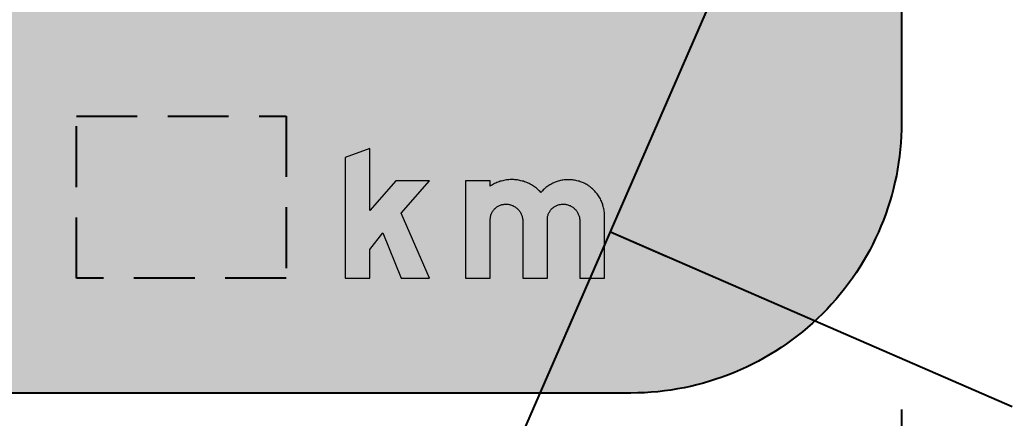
# Model space of a CAD drawing. Extents: x 0 to 1025, y -1312 to 297.
# Drawn here: x 249.65 to 298.54, y 118.84 to 138.49 of the extents above; entities that cross this region are included whole.
import ezdxf

# ---------------------------------------------------------------- set-up
doc = ezdxf.new("R2010")
doc.units = 0
doc.header["$LTSCALE"] = 6
doc.header["$MEASUREMENT"] = 0
doc.header["$PDSIZE"] = 1
doc.linetypes.add('HIDDEN', pattern=[0.375, 0.25, -0.125])
doc.layers.get('0').update_dxf_attribs({"linetype": 'CONTINUOUS'})
doc.layers.get('DEFPOINTS').update_dxf_attribs({"linetype": 'CONTINUOUS'})
doc.layers.add('L25', color=1, linetype='CONTINUOUS')
doc.layers.add('T25', color=1, linetype='CONTINUOUS')
doc.layers.add('yellow', color=7, linetype='CONTINUOUS', true_color=0xfcd900)
doc.styles.add('ISO', font='iso3098b.shx')
doc.dimstyles.new('SIGNSDIM', dxfattribs={"dimtxt": 2.5, "dimasz": 0.2, "dimexe": 1, "dimexo": 1.5, "dimgap": 1, "dimtad": 1, "dimtoh": 1, "dimdec": 4, "dimlfac": 15, "dimrnd": 1, "dimdsep": 46, "dimtxsty": 'ISO', "dimblk": 'SGNDIM', "dimcen": 2.5, "dimse2": 1, "dimadec": 0, "dimazin": 0, "dimtfac": 1, "dimtdec": 4, "dimtix": 1, "dimtmove": 0, "dimatfit": 3, "dimldrblk": 'SGNDIM', "dimfxl": 1, "dimtolj": 1, "dimtzin": 0, "dimarcsym": 0})

# ---------------------------------------------------------------- blocks, each defined once
blk = doc.blocks.new('SGNDIM')
for p, q in [((0, 4.5), (0, -4.5)), ((0, 0), (-1, 0))]:
    blk.add_line(p, q)
blk = doc.blocks.new('*D161')
at = {"layer": 'DEFPOINTS', "color": 0}
for p in [(289.734, 176.074), (194.098, 120.084), (202.871, 120.084)]:
    blk.add_point(p, dxfattribs=at)
at = {"layer": 'T25', "color": 0, "lineweight": -2}
for p, q in [((194.098, 175.874), (194.098, 120.284)), ((201.371, 120.084), (193.098, 120.084))]:
    blk.add_line(p, q, dxfattribs=at)
at = {"layer": 'T25', "color": 0, "lineweight": -2, "xscale": 0.2, "yscale": 0.2, "zscale": 0.2}
for p, rotation in [((194.098, 176.074), 90), ((194.098, 120.084), 270)]:
    blk.add_blockref('SGNDIM', p, dxfattribs=dict(at, rotation=rotation))
at = {"layer": 'T25', "color": 0, "insert": (191.848, 148.079), "char_height": 2.5, "attachment_point": 5, "rotation": 90, "style": 'ISO'}
blk.add_mtext('\\A1;840', dxfattribs=at)
blk = doc.blocks.new('*D188')
at = {"layer": 'DEFPOINTS', "color": 0}
for p in [(269.39, 120.77), (293.095, 120.77), (293.095, 94.397)]:
    blk.add_point(p, dxfattribs=at)
at = {"layer": 'T25', "color": 0, "lineweight": -2}
for p, q in [((293.095, 119.27), (293.095, 93.397)), ((269.59, 94.397), (292.895, 94.397))]:
    blk.add_line(p, q, dxfattribs=at)
at = {"layer": 'T25', "color": 0, "lineweight": -2, "xscale": 0.2, "yscale": 0.2, "zscale": 0.2, "rotation": 180}
blk.add_blockref('SGNDIM', (269.39, 94.397), dxfattribs=at)
at = {"layer": 'T25', "color": 0, "lineweight": -2, "xscale": 0.2, "yscale": 0.2, "zscale": 0.2}
blk.add_blockref('SGNDIM', (293.095, 94.397), dxfattribs=at)
at = {"layer": 'T25', "color": 0, "insert": (281.243, 96.647), "char_height": 2.5, "attachment_point": 5, "style": 'ISO'}
blk.add_mtext('\\A1;356', dxfattribs=at)
blk = doc.blocks.new('*D203')
at = {"layer": 'DEFPOINTS', "color": 0}
for p in [(212.612, 121.079), (283.581, 121.079), (283.581, 86.335)]:
    blk.add_point(p, dxfattribs=at)
at = {"layer": 'T25', "color": 0, "lineweight": -2}
blk.add_line((212.812, 86.335), (283.381, 86.335), dxfattribs=at)
at = {"layer": 'T25', "color": 0, "lineweight": -2, "xscale": 0.2, "yscale": 0.2, "zscale": 0.2, "rotation": 180}
blk.add_blockref('SGNDIM', (212.612, 86.335), dxfattribs=at)
at = {"layer": 'T25', "color": 0, "lineweight": -2, "xscale": 0.2, "yscale": 0.2, "zscale": 0.2}
blk.add_blockref('SGNDIM', (283.581, 86.335), dxfattribs=at)
at = {"layer": 'T25', "color": 0, "insert": (248.096, 88.585), "char_height": 2.5, "attachment_point": 5, "style": 'ISO'}
blk.add_mtext('\\A1;1065', dxfattribs=at)
blk = doc.blocks.new('*D206')
at = {"layer": 'DEFPOINTS', "color": 0}
for p in [(214.777, 143.051), (281.415, 143.051), (281.415, 110.428)]:
    blk.add_point(p, dxfattribs=at)
at = {"layer": 'T25', "color": 0, "lineweight": -2}
blk.add_line((214.977, 110.428), (281.215, 110.428), dxfattribs=at)
at = {"layer": 'T25', "color": 0, "lineweight": -2, "xscale": 0.2, "yscale": 0.2, "zscale": 0.2, "rotation": 180}
blk.add_blockref('SGNDIM', (214.777, 110.428), dxfattribs=at)
at = {"layer": 'T25', "color": 0, "lineweight": -2, "xscale": 0.2, "yscale": 0.2, "zscale": 0.2}
blk.add_blockref('SGNDIM', (281.415, 110.428), dxfattribs=at)
at = {"layer": 'T25', "color": 0, "insert": (248.096, 112.678), "char_height": 2.5, "attachment_point": 5, "style": 'ISO'}
blk.add_mtext('\\A1;1000', dxfattribs=at)
blk = doc.blocks.new('*D207')
at = {"layer": 'DEFPOINTS', "color": 0}
for p in [(281.415, 123.422), (293.095, 120.259), (293.095, 110.428)]:
    blk.add_point(p, dxfattribs=at)
at = {"layer": 'T25', "color": 0, "lineweight": -2}
for p, q in [((293.095, 118.759), (293.095, 109.428)), ((281.615, 110.428), (292.895, 110.428))]:
    blk.add_line(p, q, dxfattribs=at)
at = {"layer": 'T25', "color": 0, "lineweight": -2, "xscale": 0.2, "yscale": 0.2, "zscale": 0.2, "rotation": 180}
blk.add_blockref('SGNDIM', (281.415, 110.428), dxfattribs=at)
at = {"layer": 'T25', "color": 0, "lineweight": -2, "xscale": 0.2, "yscale": 0.2, "zscale": 0.2}
blk.add_blockref('SGNDIM', (293.095, 110.428), dxfattribs=at)
at = {"layer": 'T25', "color": 0, "insert": (287.255, 112.678), "char_height": 2.5, "attachment_point": 5, "style": 'ISO'}
blk.add_mtext('\\A1;175', dxfattribs=at)

msp = doc.modelspace()

# ---------------------------------------------------------------- hatches: boundary and pattern name
at = {"layer": 'L25'}
h = msp.add_hatch(color=256, dxfattribs=at)
h.paths.add_polyline_path([(265.6806592, 125.7506471), (266.8966987, 125.7506471), (266.8966987, 127.1573368), (267.5356347, 127.9920758), (268.4322061, 125.7506471), (269.8388959, 125.7506471), (268.4322061, 128.9504798), (269.8388959, 130.5529725), (268.1797234, 130.5529725), (266.8966987, 129.0792975), (266.8966987, 132.1503124), (265.6806592, 131.7020267)])
h.paths.add_polyline_path([(277.2433395, 128.5691793), (277.2433395, 125.7506471), (278.459379, 125.7506471), (278.459379, 128.821662), (278.4542263, 128.8834945), (278.4542263, 128.9401744), (278.4490736, 128.9968542), (278.4439209, 129.053534), (278.4336155, 129.1102138), (278.42331, 129.1668936), (278.4130046, 129.2235734), (278.3975465, 129.2802532), (278.3820884, 129.336933), (278.3666302, 129.3936128), (278.3460194, 129.4451399), (278.3254086, 129.5018197), (278.3047977, 129.5533468), (278.2790342, 129.6048739), (278.2532706, 129.656401), (278.2223544, 129.7079281), (278.1965908, 129.7594552), (278.1656746, 129.8109823), (278.1296056, 129.8573567), (278.0986893, 129.903731), (278.0626204, 129.9501054), (278.0213987, 129.9913271), (277.9853297, 130.0377015), (277.9441081, 130.0789232), (277.9028864, 130.1201448), (277.8616647, 130.1562138), (277.8152903, 130.1974355), (277.7740686, 130.2335045), (277.7276943, 130.2644207), (277.6761672, 130.3004897), (277.6297928, 130.3314059), (277.5834184, 130.3623222), (277.5318913, 130.3880857), (277.4803642, 130.419002), (277.4288371, 130.4447656), (277.3721573, 130.4653764), (277.3206302, 130.4859872), (277.2639504, 130.5065981), (277.2124233, 130.5272089), (277.1557435, 130.542667), (277.0990637, 130.5581252), (277.0423839, 130.5684306), (276.9857041, 130.578736), (276.9290243, 130.5890414), (276.8723445, 130.5993468), (276.8156647, 130.6044995), (276.7538321, 130.6044995), (276.6971523, 130.6044995), (276.6404725, 130.6044995), (276.5837927, 130.6044995), (276.5271129, 130.5993468), (276.4652804, 130.5941941), (276.4086006, 130.5838887), (276.3519208, 130.578736), (276.295241, 130.5632779), (276.2385612, 130.5529725), (276.1818814, 130.5375143), (276.1303543, 130.5169035), (276.0736745, 130.5014454), (276.0221474, 130.4808345), (275.9654676, 130.455071), (275.9139405, 130.4344601), (275.8624134, 130.4086966), (275.8108863, 130.3777803), (275.7593592, 130.3520168), (275.7129848, 130.3211005), (275.6666104, 130.2850316), (275.6150833, 130.2541153), (275.5738616, 130.2180463), (275.5274873, 130.1819774), (275.4811129, 130.1407557), (275.4398912, 130.1046867), (275.3986695, 130.063465), (275.3626005, 130.0170907), (275.3213789, 129.975869), (275.2801572, 130.0222434), (275.2389355, 130.063465), (275.1925611, 130.1046867), (275.1513395, 130.1459084), (275.0998124, 130.1819774), (275.053438, 130.223199), (275.0070636, 130.259268), (274.9555365, 130.2901843), (274.9040094, 130.3262532), (274.8524823, 130.3571695), (274.7958025, 130.3880857), (274.7442754, 130.4138493), (274.6875956, 130.4396128), (274.6309158, 130.4653764), (274.574236, 130.4859872), (274.5175562, 130.5065981), (274.4608764, 130.5272089), (274.4041966, 130.542667), (274.342364, 130.5581252), (274.2856842, 130.5735833), (274.2238517, 130.5838887), (274.1671719, 130.5941941), (274.1053394, 130.5993468), (274.0435069, 130.6044995), (273.9816744, 130.6096523), (273.9249946, 130.614805), (273.8631621, 130.614805), (273.8013295, 130.6096523), (273.739497, 130.6044995), (273.6776645, 130.5993468), (273.6209847, 130.5941941), (273.5591522, 130.5838887), (273.4973197, 130.5735833), (273.4406399, 130.5581252), (273.3788074, 130.542667), (273.3221276, 130.5272089), (273.2654477, 130.5065981), (273.2087679, 130.4859872), (273.1520881, 130.4653764), (273.0954083, 130.4396128), (273.0387285, 130.4138493), (272.9872014, 130.3880857), (272.9305216, 130.3571695), (272.8789945, 130.3262532), (272.8274674, 130.295337), (272.8274674, 130.5529725), (271.611428, 130.5529725), (271.611428, 125.7506471), (272.8274674, 125.7506471), (272.8274674, 128.6310118), (272.8274674, 128.6722335), (272.8326201, 128.7083024), (272.8377728, 128.7495241), (272.8429256, 128.7855931), (272.853231, 128.8268147), (272.8635364, 128.8628837), (272.8738418, 128.8989527), (272.8892999, 128.9350216), (272.9047581, 128.9710906), (272.9253689, 129.0071596), (272.9459798, 129.0380758), (272.9665906, 129.0689921), (272.9872014, 129.1050611), (273.012965, 129.1308246), (273.0387285, 129.1617409), (273.0644921, 129.1875044), (273.0954083, 129.213268), (273.1263246, 129.2390315), (273.1572408, 129.2647951), (273.1881571, 129.2854059), (273.2242261, 129.3060167), (273.2551423, 129.3214749), (273.2912113, 129.336933), (273.3272803, 129.3523911), (273.3633492, 129.3626965), (273.4045709, 129.3781547), (273.4406399, 129.3833074), (273.4818615, 129.3884601), (273.5179305, 129.3936128), (273.5591522, 129.3987655), (273.5952212, 129.3987655), (273.6364428, 129.3987655), (273.6776645, 129.3936128), (273.7137335, 129.3936128), (273.7549552, 129.3833074), (273.7910241, 129.3781547), (273.8322458, 129.3678492), (273.8683148, 129.3523911), (273.9043837, 129.3420857), (273.9404527, 129.3266276), (273.9765217, 129.3060167), (274.0125906, 129.2905586), (274.0486596, 129.2699478), (274.0795759, 129.2441842), (274.1104921, 129.2235734), (274.1414084, 129.1978098), (274.1723246, 129.1720463), (274.1980882, 129.14113), (274.2238517, 129.1153665), (274.2496153, 129.0844502), (274.2753788, 129.053534), (274.2959897, 129.017465), (274.3166005, 128.9865487), (274.3372113, 128.9504798), (274.3526695, 128.9144108), (274.3681276, 128.8783418), (274.3835857, 128.8422729), (274.3938911, 128.8010512), (274.4041966, 128.7649822), (274.414502, 128.7237605), (274.4196547, 128.6876916), (274.4248074, 128.6464699), (274.4248074, 128.6052482), (274.4299601, 128.5691793), (274.4299601, 125.7506471), (275.6408469, 125.7506471), (275.6408469, 128.6310118), (275.6459996, 128.6722335), (275.6459996, 128.7083024), (275.6511523, 128.7495241), (275.656305, 128.7855931), (275.6666104, 128.8268147), (275.6769158, 128.8628837), (275.6872213, 128.8989527), (275.7026794, 128.9350216), (275.7181375, 128.9710906), (275.7387483, 129.0071596), (275.7593592, 129.0380758), (275.77997, 129.0689921), (275.8005809, 129.1050611), (275.8263444, 129.1308246), (275.852108, 129.1617409), (275.8778715, 129.1875044), (275.9087878, 129.213268), (275.939704, 129.2390315), (275.9706203, 129.2647951), (276.0015365, 129.2854059), (276.0376055, 129.3060167), (276.0736745, 129.3214749), (276.1045907, 129.336933), (276.1406597, 129.3523911), (276.1818814, 129.3626965), (276.2179503, 129.3781547), (276.2540193, 129.3833074), (276.295241, 129.3884601), (276.33131, 129.3936128), (276.3725316, 129.3987655), (276.4086006, 129.3987655), (276.4498223, 129.3987655), (276.4910439, 129.3936128), (276.5271129, 129.3936128), (276.5683346, 129.3833074), (276.6044036, 129.3781547), (276.6456252, 129.3678492), (276.6816942, 129.3523911), (276.7177632, 129.3420857), (276.7589848, 129.3266276), (276.7899011, 129.3060167), (276.8259701, 129.2905586), (276.862039, 129.2699478), (276.8929553, 129.2441842), (276.9238716, 129.2235734), (276.9547878, 129.1978098), (276.9857041, 129.1720463), (277.0114676, 129.14113), (277.0423839, 129.1153665), (277.0629947, 129.0844502), (277.0887583, 129.053534), (277.1093691, 129.017465), (277.1299799, 128.9865487), (277.1505908, 128.9504798), (277.1660489, 128.9144108), (277.181507, 128.8783418), (277.1969652, 128.8422729), (277.2072706, 128.8010512), (277.217576, 128.7649822), (277.2278814, 128.7237605), (277.2330341, 128.6876916), (277.2381868, 128.6464699), (277.2433395, 128.6052482)])
at = {"layer": 'yellow'}
h = msp.add_hatch(color=256, dxfattribs=at)
edge = h.paths.add_edge_path()
edge.add_line((203.0975553, 133.4170938), (203.0975553, 253.4153728))
edge.add_arc((216.4308886, 253.4153728), 13.3333333, 90, 180, ccw=False)
edge.add_line((216.4308886, 266.7487061), (279.7619719, 266.7487061))
edge.add_arc((279.7619719, 253.4153728), 13.3333333, 0, 90, ccw=False)
edge.add_line((293.0953053, 253.4153728), (293.0953053, 133.4170938))
edge.add_arc((279.7619719, 133.4170938), 13.3333333, -90, 0, ccw=False)
edge.add_line((279.7619719, 120.0837605), (216.4308886, 120.0837605))
edge.add_arc((216.4308886, 133.4170938), 13.3333333, 180, 270, ccw=False)
edge = h.paths.add_edge_path(flags=16)
edge.add_arc((227.7642219, 242.7487061), 12, -90, 0, ccw=False)
edge.add_line((227.7642219, 230.7487061), (216.4308886, 230.7487061))
edge.add_arc((216.4308886, 242.7487061), 12, 180, 270, ccw=False)
edge.add_line((204.4308886, 242.7487061), (204.4308886, 253.4153728))
edge.add_arc((216.4308886, 253.4153728), 12, 90, 180, ccw=False)
edge.add_line((216.4308886, 265.4153728), (227.7642219, 265.4153728))
edge.add_arc((227.7642219, 253.4153728), 12, 0, 90, ccw=False)
edge.add_line((239.7642219, 253.4153728), (239.7642219, 242.7487061))
edge = h.paths.add_edge_path(flags=16)
edge.add_line((256.4286386, 242.6555591), (256.4286386, 253.3222258))
edge.add_arc((268.4286386, 253.3222258), 12, 90, 180, ccw=False)
edge.add_line((268.4286386, 265.3222258), (279.7619719, 265.3222258))
edge.add_arc((279.7619719, 253.3222258), 12, 0, 90, ccw=False)
edge.add_line((291.7619719, 253.3222258), (291.7619719, 242.6555591))
edge.add_arc((279.7619719, 242.6555591), 12, -90, 0, ccw=False)
edge.add_line((279.7619719, 230.6555591), (268.4286386, 230.6555591))
edge.add_arc((268.4286386, 242.6555591), 12, 180, 270, ccw=False)
h.paths.add_polyline_path([(212.6116765, 139.0464943), (212.6116765, 174.0464943), (283.5811841, 174.0464943), (283.5811841, 139.0464943)], flags=16)
edge = h.paths.add_edge_path(flags=16)
edge.add_arc((278.7378773, 209.4159477), 2.70001, 315.00000001, 405.00000001)
edge.add_line((280.6470727, 211.3251431), (250.0056256, 241.9665902))
edge.add_arc((248.0964302, 240.0573948), 2.70001, 44.99999996, 134.99999996)
edge.add_line((246.1872349, 241.9665902), (215.5457878, 211.3251431))
edge.add_arc((217.4549832, 209.4159478), 2.70001, 134.99999996, 225)
edge.add_line((215.5457878, 207.5067524), (246.1872349, 176.8653053))
edge.add_arc((248.0964303, 178.7745007), 2.70001, 224.99999997, 315)
edge.add_line((250.0056257, 176.8653053), (280.6470727, 207.5067523))
h.paths.add_polyline_path([(232.4765986, 133.7528051), (233.836914, 133.7528051), (235.0374953, 131.2691991), (236.2380766, 133.7528051), (237.5932392, 133.7528051), (235.6764313, 129.9088838), (237.758126, 125.7506471), (236.3978106, 125.7506471), (235.0374953, 128.5537211), (233.67718, 125.7506471), (232.3168646, 125.7506471), (234.3985593, 129.9088838)], flags=16)
h.paths.add_polyline_path([(225.9068939, 133.7528051), (230.5443325, 133.7528051), (230.5443325, 132.4697804), (227.1899186, 132.4697804), (227.1899186, 130.5529725), (229.5086379, 130.5529725), (229.5086379, 129.2699478), (227.1899186, 129.2699478), (227.1899186, 127.0336718), (230.7865099, 127.0336718), (230.7865099, 125.7506471), (225.9068939, 125.7506471)], flags=16)
h.paths.add_polyline_path([(238.9535546, 133.7528051), (238.9535546, 132.4697804), (240.7930719, 132.4697804), (240.7930719, 125.7506471), (242.0709439, 125.7506471), (242.0709439, 132.4697804), (243.9104612, 132.4697804), (243.9104612, 133.7528051)], flags=16)
h.paths.add_polyline_path([(277.2433395, 128.5691793), (277.2433395, 125.7506471), (278.459379, 125.7506471), (278.459379, 128.821662), (278.4542263, 128.8834945), (278.4542263, 128.9401744), (278.4490736, 128.9968542), (278.4439209, 129.053534), (278.4336155, 129.1102138), (278.42331, 129.1668936), (278.4130046, 129.2235734), (278.3975465, 129.2802532), (278.3820884, 129.336933), (278.3666302, 129.3936128), (278.3460194, 129.4451399), (278.3254086, 129.5018197), (278.3047977, 129.5533468), (278.2790342, 129.6048739), (278.2532706, 129.656401), (278.2223544, 129.7079281), (278.1965908, 129.7594552), (278.1656746, 129.8109823), (278.1296056, 129.8573567), (278.0986893, 129.903731), (278.0626204, 129.9501054), (278.0213987, 129.9913271), (277.9853297, 130.0377015), (277.9441081, 130.0789232), (277.9028864, 130.1201448), (277.8616647, 130.1562138), (277.8152903, 130.1974355), (277.7740686, 130.2335045), (277.7276943, 130.2644207), (277.6761672, 130.3004897), (277.6297928, 130.3314059), (277.5834184, 130.3623222), (277.5318913, 130.3880857), (277.4803642, 130.419002), (277.4288371, 130.4447656), (277.3721573, 130.4653764), (277.3206302, 130.4859872), (277.2639504, 130.5065981), (277.2124233, 130.5272089), (277.1557435, 130.542667), (277.0990637, 130.5581252), (277.0423839, 130.5684306), (276.9857041, 130.578736), (276.9290243, 130.5890414), (276.8723445, 130.5993468), (276.8156647, 130.6044995), (276.7538321, 130.6044995), (276.6971523, 130.6044995), (276.6404725, 130.6044995), (276.5837927, 130.6044995), (276.5271129, 130.5993468), (276.4652804, 130.5941941), (276.4086006, 130.5838887), (276.3519208, 130.578736), (276.295241, 130.5632779), (276.2385612, 130.5529725), (276.1818814, 130.5375143), (276.1303543, 130.5169035), (276.0736745, 130.5014454), (276.0221474, 130.4808345), (275.9654676, 130.455071), (275.9139405, 130.4344601), (275.8624134, 130.4086966), (275.8108863, 130.3777803), (275.7593592, 130.3520168), (275.7129848, 130.3211005), (275.6666104, 130.2850316), (275.6150833, 130.2541153), (275.5738616, 130.2180463), (275.5274873, 130.1819774), (275.4811129, 130.1407557), (275.4398912, 130.1046867), (275.3986695, 130.063465), (275.3626005, 130.0170907), (275.3213789, 129.975869), (275.2801572, 130.0222434), (275.2389355, 130.063465), (275.1925611, 130.1046867), (275.1513395, 130.1459084), (275.0998124, 130.1819774), (275.053438, 130.223199), (275.0070636, 130.259268), (274.9555365, 130.2901843), (274.9040094, 130.3262532), (274.8524823, 130.3571695), (274.7958025, 130.3880857), (274.7442754, 130.4138493), (274.6875956, 130.4396128), (274.6309158, 130.4653764), (274.574236, 130.4859872), (274.5175562, 130.5065981), (274.4608764, 130.5272089), (274.4041966, 130.542667), (274.342364, 130.5581252), (274.2856842, 130.5735833), (274.2238517, 130.5838887), (274.1671719, 130.5941941), (274.1053394, 130.5993468), (274.0435069, 130.6044995), (273.9816744, 130.6096523), (273.9249946, 130.614805), (273.8631621, 130.614805), (273.8013295, 130.6096523), (273.739497, 130.6044995), (273.6776645, 130.5993468), (273.6209847, 130.5941941), (273.5591522, 130.5838887), (273.4973197, 130.5735833), (273.4406399, 130.5581252), (273.3788074, 130.542667), (273.3221276, 130.5272089), (273.2654477, 130.5065981), (273.2087679, 130.4859872), (273.1520881, 130.4653764), (273.0954083, 130.4396128), (273.0387285, 130.4138493), (272.9872014, 130.3880857), (272.9305216, 130.3571695), (272.8789945, 130.3262532), (272.8274674, 130.295337), (272.8274674, 130.5529725), (271.611428, 130.5529725), (271.611428, 125.7506471), (272.8274674, 125.7506471), (272.8274674, 128.6310118), (272.8274674, 128.6722335), (272.8326201, 128.7083024), (272.8377728, 128.7495241), (272.8429256, 128.7855931), (272.853231, 128.8268147), (272.8635364, 128.8628837), (272.8738418, 128.8989527), (272.8892999, 128.9350216), (272.9047581, 128.9710906), (272.9253689, 129.0071596), (272.9459798, 129.0380758), (272.9665906, 129.0689921), (272.9872014, 129.1050611), (273.012965, 129.1308246), (273.0387285, 129.1617409), (273.0644921, 129.1875044), (273.0954083, 129.213268), (273.1263246, 129.2390315), (273.1572408, 129.2647951), (273.1881571, 129.2854059), (273.2242261, 129.3060167), (273.2551423, 129.3214749), (273.2912113, 129.336933), (273.3272803, 129.3523911), (273.3633492, 129.3626965), (273.4045709, 129.3781547), (273.4406399, 129.3833074), (273.4818615, 129.3884601), (273.5179305, 129.3936128), (273.5591522, 129.3987655), (273.5952212, 129.3987655), (273.6364428, 129.3987655), (273.6776645, 129.3936128), (273.7137335, 129.3936128), (273.7549552, 129.3833074), (273.7910241, 129.3781547), (273.8322458, 129.3678492), (273.8683148, 129.3523911), (273.9043837, 129.3420857), (273.9404527, 129.3266276), (273.9765217, 129.3060167), (274.0125906, 129.2905586), (274.0486596, 129.2699478), (274.0795759, 129.2441842), (274.1104921, 129.2235734), (274.1414084, 129.1978098), (274.1723246, 129.1720463), (274.1980882, 129.14113), (274.2238517, 129.1153665), (274.2496153, 129.0844502), (274.2753788, 129.053534), (274.2959897, 129.017465), (274.3166005, 128.9865487), (274.3372113, 128.9504798), (274.3526695, 128.9144108), (274.3681276, 128.8783418), (274.3835857, 128.8422729), (274.3938911, 128.8010512), (274.4041966, 128.7649822), (274.414502, 128.7237605), (274.4196547, 128.6876916), (274.4248074, 128.6464699), (274.4248074, 128.6052482), (274.4299601, 128.5691793), (274.4299601, 125.7506471), (275.6408469, 125.7506471), (275.6408469, 128.6310118), (275.6459996, 128.6722335), (275.6459996, 128.7083024), (275.6511523, 128.7495241), (275.656305, 128.7855931), (275.6666104, 128.8268147), (275.6769158, 128.8628837), (275.6872213, 128.8989527), (275.7026794, 128.9350216), (275.7181375, 128.9710906), (275.7387483, 129.0071596), (275.7593592, 129.0380758), (275.77997, 129.0689921), (275.8005809, 129.1050611), (275.8263444, 129.1308246), (275.852108, 129.1617409), (275.8778715, 129.1875044), (275.9087878, 129.213268), (275.939704, 129.2390315), (275.9706203, 129.2647951), (276.0015365, 129.2854059), (276.0376055, 129.3060167), (276.0736745, 129.3214749), (276.1045907, 129.336933), (276.1406597, 129.3523911), (276.1818814, 129.3626965), (276.2179503, 129.3781547), (276.2540193, 129.3833074), (276.295241, 129.3884601), (276.33131, 129.3936128), (276.3725316, 129.3987655), (276.4086006, 129.3987655), (276.4498223, 129.3987655), (276.4910439, 129.3936128), (276.5271129, 129.3936128), (276.5683346, 129.3833074), (276.6044036, 129.3781547), (276.6456252, 129.3678492), (276.6816942, 129.3523911), (276.7177632, 129.3420857), (276.7589848, 129.3266276), (276.7899011, 129.3060167), (276.8259701, 129.2905586), (276.862039, 129.2699478), (276.8929553, 129.2441842), (276.9238716, 129.2235734), (276.9547878, 129.1978098), (276.9857041, 129.1720463), (277.0114676, 129.14113), (277.0423839, 129.1153665), (277.0629947, 129.0844502), (277.0887583, 129.053534), (277.1093691, 129.017465), (277.1299799, 128.9865487), (277.1505908, 128.9504798), (277.1660489, 128.9144108), (277.181507, 128.8783418), (277.1969652, 128.8422729), (277.2072706, 128.8010512), (277.217576, 128.7649822), (277.2278814, 128.7237605), (277.2330341, 128.6876916), (277.2381868, 128.6464699), (277.2433395, 128.6052482)], flags=16)
h.paths.add_polyline_path([(217.7862236, 133.7528051), (219.1413862, 133.7528051), (221.8620169, 128.3888344), (221.8620169, 133.7528051), (223.1398888, 133.7528051), (223.1398888, 125.7506471), (221.7795735, 125.7506471), (219.0640956, 131.1094651), (219.0640956, 125.7506471), (217.7862236, 125.7506471)], flags=16)
h.paths.add_polyline_path([(265.6806592, 125.7506471), (266.8966987, 125.7506471), (266.8966987, 127.1573368), (267.5356347, 127.9920758), (268.4322061, 125.7506471), (269.8388959, 125.7506471), (268.4322061, 128.9504798), (269.8388959, 130.5529725), (268.1797234, 130.5529725), (266.8966987, 129.0792975), (266.8966987, 132.1503124), (265.6806592, 131.7020267)], flags=16)

# ---------------------------------------------------------------- linework, layer by layer
at = {"layer": 'L25'}
msp.add_lwpolyline([(203.0975553, 133.4170938), (203.0975553, 253.4153728, -0.4142135624), (216.4308886, 266.7487061), (279.7619719, 266.7487061, -0.4142135624), (293.0953053, 253.4153728), (293.0953053, 133.4170938, -0.4142135624), (279.7619719, 120.0837605), (216.4308886, 120.0837605, -0.4142135624)], format="xyb", close=True, dxfattribs=at)
at = {"layer": 'L25', "linetype": 'HIDDEN', "ltscale": 2}
msp.add_lwpolyline([(252.4348789, 125.7467551), (252.4348789, 133.7487061), (262.7709109, 133.7487061), (262.7709109, 125.7467551)], close=True, dxfattribs=at)
at = {"layer": 'L25', "lineweight": 0}
for points in [[(265.6806592, 125.7506471), (266.8966987, 125.7506471), (266.8966987, 127.1573368), (267.5356347, 127.9920758), (268.4322061, 125.7506471), (269.8388959, 125.7506471), (268.4322061, 128.9504798), (269.8388959, 130.5529725), (268.1797234, 130.5529725), (266.8966987, 129.0792975), (266.8966987, 132.1503124), (265.6806592, 131.7020267), (265.6806592, 125.7506471)], [(277.2433395, 128.5691793), (277.2433395, 125.7506471), (278.459379, 125.7506471), (278.459379, 128.821662), (278.4542263, 128.8834945), (278.4542263, 128.9401744), (278.4490736, 128.9968542), (278.4439209, 129.053534), (278.4336155, 129.1102138), (278.42331, 129.1668936), (278.4130046, 129.2235734), (278.3975465, 129.2802532), (278.3820884, 129.336933), (278.3666302, 129.3936128), (278.3460194, 129.4451399), (278.3254086, 129.5018197), (278.3047977, 129.5533468), (278.2790342, 129.6048739), (278.2532706, 129.656401), (278.2223544, 129.7079281), (278.1965908, 129.7594552), (278.1656746, 129.8109823), (278.1296056, 129.8573567), (278.0986893, 129.903731), (278.0626204, 129.9501054), (278.0213987, 129.9913271), (277.9853297, 130.0377015), (277.9441081, 130.0789232), (277.9028864, 130.1201448), (277.8616647, 130.1562138), (277.8152903, 130.1974355), (277.7740686, 130.2335045), (277.7276943, 130.2644207), (277.6761672, 130.3004897), (277.6297928, 130.3314059), (277.5834184, 130.3623222), (277.5318913, 130.3880857), (277.4803642, 130.419002), (277.4288371, 130.4447656), (277.3721573, 130.4653764), (277.3206302, 130.4859872), (277.2639504, 130.5065981), (277.2124233, 130.5272089), (277.1557435, 130.542667), (277.0990637, 130.5581252), (277.0423839, 130.5684306), (276.9857041, 130.578736), (276.9290243, 130.5890414), (276.8723445, 130.5993468), (276.8156647, 130.6044995), (276.7538321, 130.6044995), (276.6971523, 130.6044995), (276.6404725, 130.6044995), (276.5837927, 130.6044995), (276.5271129, 130.5993468), (276.4652804, 130.5941941), (276.4086006, 130.5838887), (276.3519208, 130.578736), (276.295241, 130.5632779), (276.2385612, 130.5529725), (276.1818814, 130.5375143), (276.1303543, 130.5169035), (276.0736745, 130.5014454), (276.0221474, 130.4808345), (275.9654676, 130.455071), (275.9139405, 130.4344601), (275.8624134, 130.4086966), (275.8108863, 130.3777803), (275.7593592, 130.3520168), (275.7129848, 130.3211005), (275.6666104, 130.2850316), (275.6150833, 130.2541153), (275.5738616, 130.2180463), (275.5274873, 130.1819774), (275.4811129, 130.1407557), (275.4398912, 130.1046867), (275.3986695, 130.063465), (275.3626005, 130.0170907), (275.3213789, 129.975869), (275.2801572, 130.0222434), (275.2389355, 130.063465), (275.1925611, 130.1046867), (275.1513395, 130.1459084), (275.0998124, 130.1819774), (275.053438, 130.223199), (275.0070636, 130.259268), (274.9555365, 130.2901843), (274.9040094, 130.3262532), (274.8524823, 130.3571695), (274.7958025, 130.3880857), (274.7442754, 130.4138493), (274.6875956, 130.4396128), (274.6309158, 130.4653764), (274.574236, 130.4859872), (274.5175562, 130.5065981), (274.4608764, 130.5272089), (274.4041966, 130.542667), (274.342364, 130.5581252), (274.2856842, 130.5735833), (274.2238517, 130.5838887), (274.1671719, 130.5941941), (274.1053394, 130.5993468), (274.0435069, 130.6044995), (273.9816744, 130.6096523), (273.9249946, 130.614805), (273.8631621, 130.614805), (273.8013295, 130.6096523), (273.739497, 130.6044995), (273.6776645, 130.5993468), (273.6209847, 130.5941941), (273.5591522, 130.5838887), (273.4973197, 130.5735833), (273.4406399, 130.5581252), (273.3788074, 130.542667), (273.3221276, 130.5272089), (273.2654477, 130.5065981), (273.2087679, 130.4859872), (273.1520881, 130.4653764), (273.0954083, 130.4396128), (273.0387285, 130.4138493), (272.9872014, 130.3880857), (272.9305216, 130.3571695), (272.8789945, 130.3262532), (272.8274674, 130.295337), (272.8274674, 130.5529725), (271.611428, 130.5529725), (271.611428, 125.7506471), (272.8274674, 125.7506471), (272.8274674, 128.6310118), (272.8274674, 128.6722335), (272.8326201, 128.7083024), (272.8377728, 128.7495241), (272.8429256, 128.7855931), (272.853231, 128.8268147), (272.8635364, 128.8628837), (272.8738418, 128.8989527), (272.8892999, 128.9350216), (272.9047581, 128.9710906), (272.9253689, 129.0071596), (272.9459798, 129.0380758), (272.9665906, 129.0689921), (272.9872014, 129.1050611), (273.012965, 129.1308246), (273.0387285, 129.1617409), (273.0644921, 129.1875044), (273.0954083, 129.213268), (273.1263246, 129.2390315), (273.1572408, 129.2647951), (273.1881571, 129.2854059), (273.2242261, 129.3060167), (273.2551423, 129.3214749), (273.2912113, 129.336933), (273.3272803, 129.3523911), (273.3633492, 129.3626965), (273.4045709, 129.3781547), (273.4406399, 129.3833074), (273.4818615, 129.3884601), (273.5179305, 129.3936128), (273.5591522, 129.3987655), (273.5952212, 129.3987655), (273.6364428, 129.3987655), (273.6776645, 129.3936128), (273.7137335, 129.3936128), (273.7549552, 129.3833074), (273.7910241, 129.3781547), (273.8322458, 129.3678492), (273.8683148, 129.3523911), (273.9043837, 129.3420857), (273.9404527, 129.3266276), (273.9765217, 129.3060167), (274.0125906, 129.2905586), (274.0486596, 129.2699478), (274.0795759, 129.2441842), (274.1104921, 129.2235734), (274.1414084, 129.1978098), (274.1723246, 129.1720463), (274.1980882, 129.14113), (274.2238517, 129.1153665), (274.2496153, 129.0844502), (274.2753788, 129.053534), (274.2959897, 129.017465), (274.3166005, 128.9865487), (274.3372113, 128.9504798), (274.3526695, 128.9144108), (274.3681276, 128.8783418), (274.3835857, 128.8422729), (274.3938911, 128.8010512), (274.4041966, 128.7649822), (274.414502, 128.7237605), (274.4196547, 128.6876916), (274.4248074, 128.6464699), (274.4248074, 128.6052482), (274.4299601, 128.5691793), (274.4299601, 125.7506471), (275.6408469, 125.7506471), (275.6408469, 128.6310118), (275.6459996, 128.6722335), (275.6459996, 128.7083024), (275.6511523, 128.7495241), (275.656305, 128.7855931), (275.6666104, 128.8268147), (275.6769158, 128.8628837), (275.6872213, 128.8989527), (275.7026794, 128.9350216), (275.7181375, 128.9710906), (275.7387483, 129.0071596), (275.7593592, 129.0380758), (275.77997, 129.0689921), (275.8005809, 129.1050611), (275.8263444, 129.1308246), (275.852108, 129.1617409), (275.8778715, 129.1875044), (275.9087878, 129.213268), (275.939704, 129.2390315), (275.9706203, 129.2647951), (276.0015365, 129.2854059), (276.0376055, 129.3060167), (276.0736745, 129.3214749), (276.1045907, 129.336933), (276.1406597, 129.3523911), (276.1818814, 129.3626965), (276.2179503, 129.3781547), (276.2540193, 129.3833074), (276.295241, 129.3884601), (276.33131, 129.3936128), (276.3725316, 129.3987655), (276.4086006, 129.3987655), (276.4498223, 129.3987655), (276.4910439, 129.3936128), (276.5271129, 129.3936128), (276.5683346, 129.3833074), (276.6044036, 129.3781547), (276.6456252, 129.3678492), (276.6816942, 129.3523911), (276.7177632, 129.3420857), (276.7589848, 129.3266276), (276.7899011, 129.3060167), (276.8259701, 129.2905586), (276.862039, 129.2699478), (276.8929553, 129.2441842), (276.9238716, 129.2235734), (276.9547878, 129.1978098), (276.9857041, 129.1720463), (277.0114676, 129.14113), (277.0423839, 129.1153665), (277.0629947, 129.0844502), (277.0887583, 129.053534), (277.1093691, 129.017465), (277.1299799, 128.9865487), (277.1505908, 128.9504798), (277.1660489, 128.9144108), (277.181507, 128.8783418), (277.1969652, 128.8422729), (277.2072706, 128.8010512), (277.217576, 128.7649822), (277.2278814, 128.7237605), (277.2330341, 128.6876916), (277.2381868, 128.6464699), (277.2433395, 128.6052482)]]:
    msp.add_lwpolyline(points, close=True, dxfattribs=at)

# ---------------------------------------------------------------- dimensions: what is measured, and where the dimension line sits
at = {"layer": 'T25'}
dim = msp.add_linear_dim(base=(194.0977803, 120.0837605), p1=(289.7337713, 176.0744907), p2=(202.8710159, 120.0837605), angle=90, dimstyle='SIGNSDIM', override={"dimse1": 1, "dimse2": 0}, dxfattribs=at)
dim.commit()
dim.dimension.update_dxf_attribs({"geometry": '*D161', "text_midpoint": (191.8477803, 148.0791256)})
for base, p1, p2, override, picture, middle in [((281.4154479, 110.4282926), (214.7774126, 143.051379), (281.4154479, 143.051379), {"dimse1": 1}, '*D206', (248.0964303, 112.6782926)), ((293.0953053, 110.4282926), (281.4154479, 123.4223899), (293.0953053, 120.2585936), {"dimse1": 1, "dimse2": 0}, '*D207', (287.2553766, 112.6782926)), ((283.5811841, 86.3352928), (212.6116765, 121.0788798), (283.5811841, 121.0788798), {"dimse1": 1}, '*D203', (248.0964303, 88.5852928)), ((293.0953053, 94.3972932), (269.3898015, 120.7701856), (293.0953053, 120.7701856), {"dimse1": 1, "dimse2": 0}, '*D188', (281.2425534, 96.6472932))]:
    dim = msp.add_linear_dim(base=base, p1=p1, p2=p2, dimstyle='SIGNSDIM', override=override, dxfattribs=at)
    dim.commit()
    dim.dimension.update_dxf_attribs({"geometry": picture, "text_midpoint": middle})

# ---------------------------------------------------------------- leaders
at = {"layer": 'L25'}
msp.add_leader([(278.7465712, 128.0362299), (298.5429761, 119.425331)], dimstyle='SIGNSDIM', override={"dimasz": 3}, dxfattribs=at)

doc.saveas('drawing.dxf')
